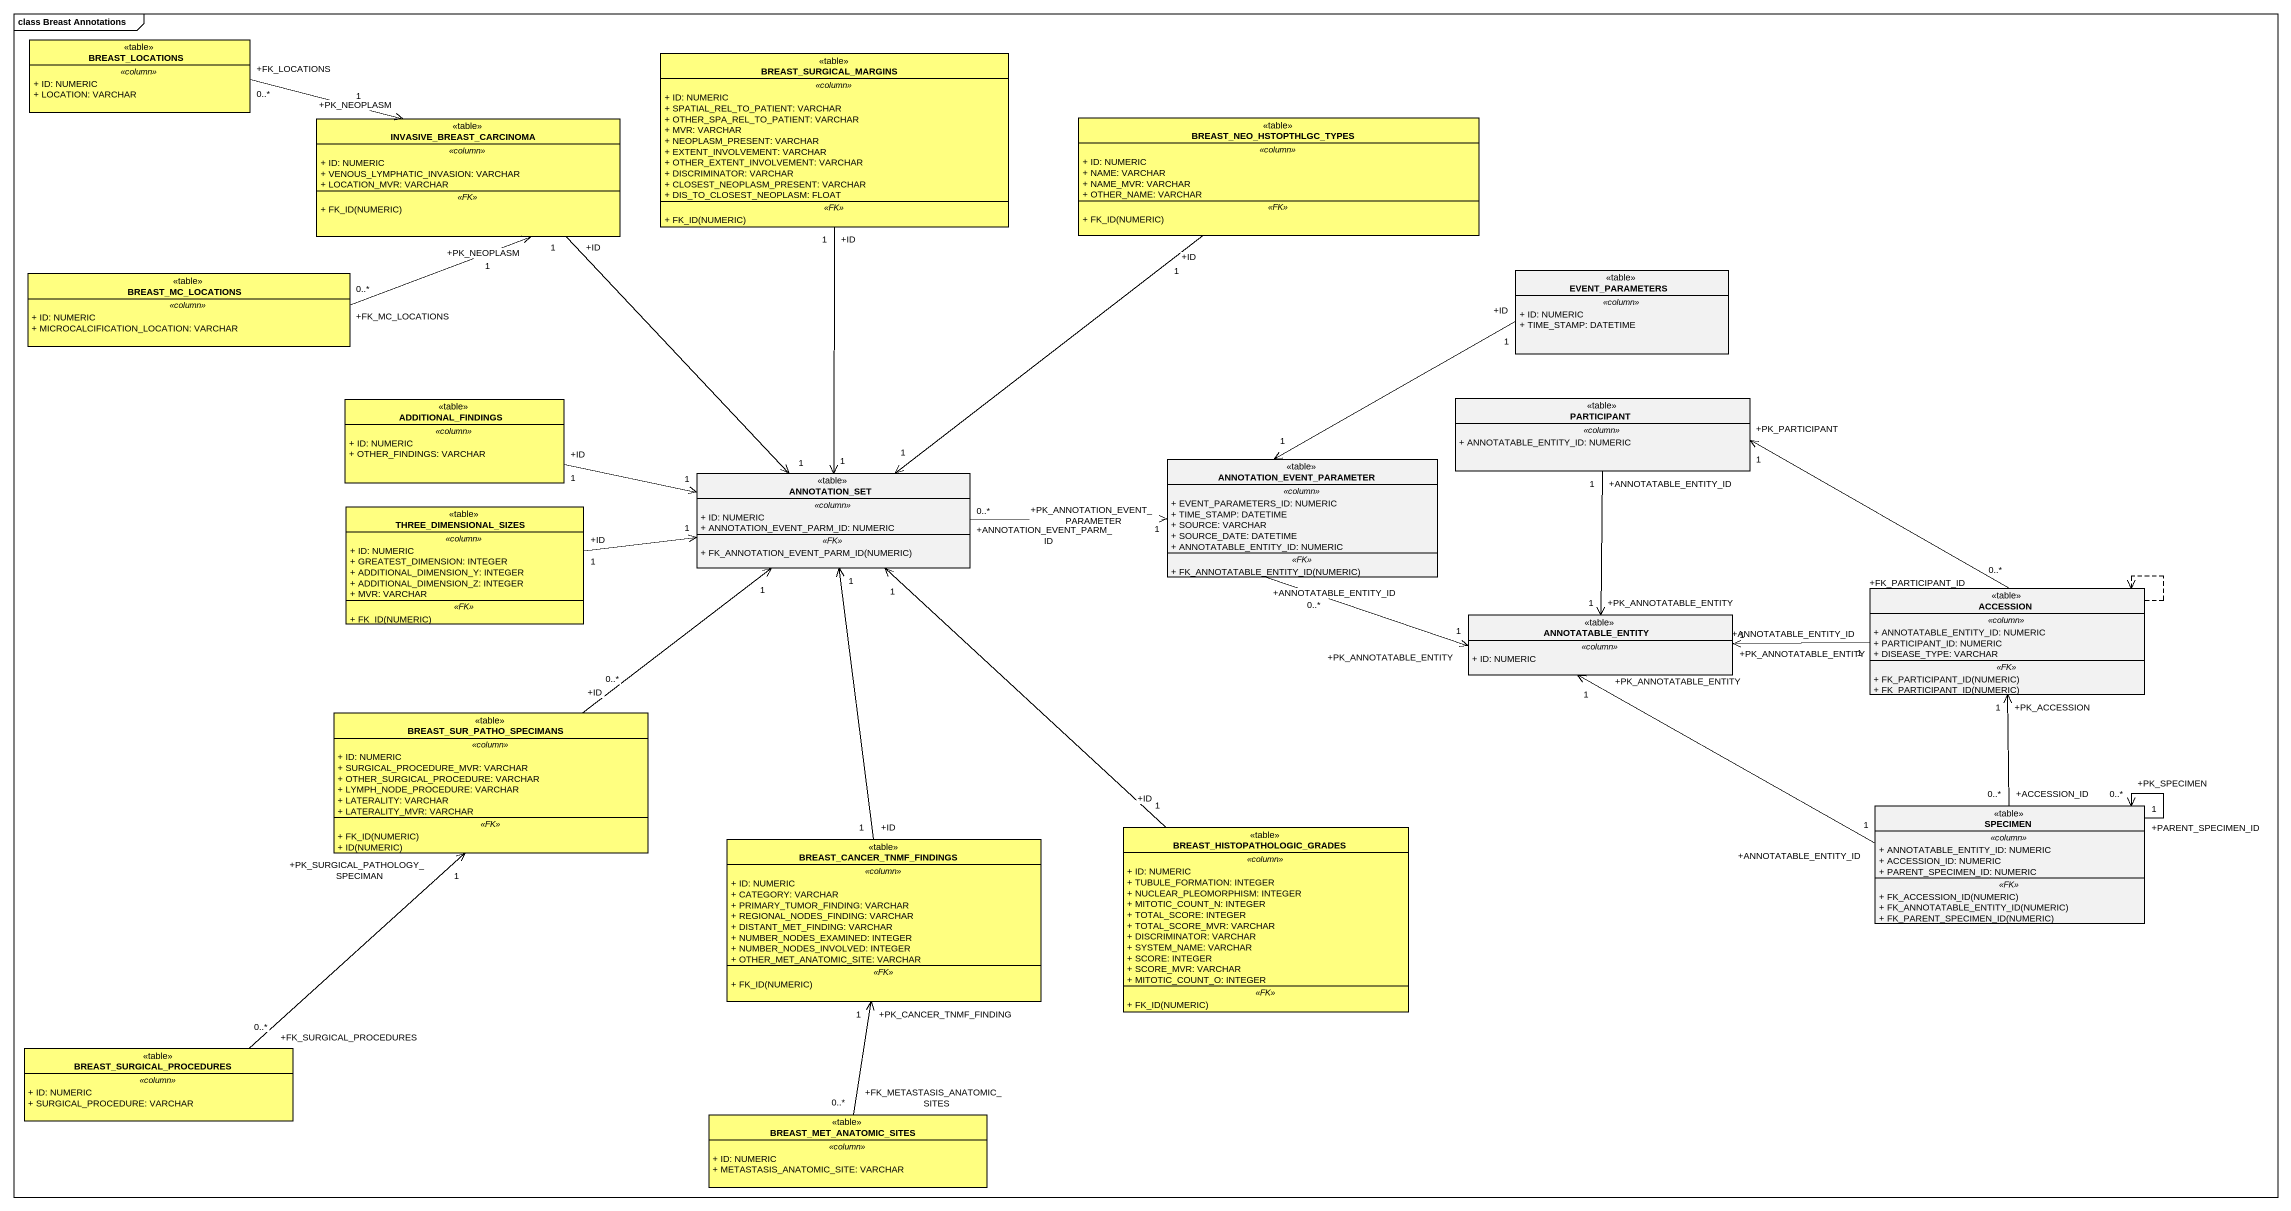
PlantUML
@startuml
mainframe class Breast Annotations
hide circle
hide empty members
skinparam classAttributeIconSize 0
class BREAST_LOCATIONS <<table>> #FFFF80 {
  .. <<column>> ..
  + ID: NUMERIC
  + LOCATION: VARCHAR
}
class BREAST_SURGICAL_MARGINS <<table>> #FFFF80 {
  .. <<column>> ..
  + ID: NUMERIC
  + SPATIAL_REL_TO_PATIENT: VARCHAR
  + OTHER_SPA_REL_TO_PATIENT: VARCHAR
  + MVR: VARCHAR
  + NEOPLASM_PRESENT: VARCHAR
  + EXTENT_INVOLVEMENT: VARCHAR
  + OTHER_EXTENT_INVOLVEMENT: VARCHAR
  + DISCRIMINATOR: VARCHAR
  + CLOSEST_NEOPLASM_PRESENT: VARCHAR
  + DIS_TO_CLOSEST_NEOPLASM: FLOAT
  .. <<FK>> ..
  + FK_ID(NUMERIC)
}
class INVASIVE_BREAST_CARCINOMA <<table>> #FFFF80 {
  .. <<column>> ..
  + ID: NUMERIC
  + VENOUS_LYMPHATIC_INVASION: VARCHAR
  + LOCATION_MVR: VARCHAR
  .. <<FK>> ..
  + FK_ID(NUMERIC)
}
class BREAST_NEO_HSTOPTHLGC_TYPES <<table>> #FFFF80 {
  .. <<column>> ..
  + ID: NUMERIC
  + NAME: VARCHAR
  + NAME_MVR: VARCHAR
  + OTHER_NAME: VARCHAR
  .. <<FK>> ..
  + FK_ID(NUMERIC)
}
class BREAST_MC_LOCATIONS <<table>> #FFFF80 {
  .. <<column>> ..
  + ID: NUMERIC
  + MICROCALCIFICATION_LOCATION: VARCHAR
}
class EVENT_PARAMETERS <<table>> {
  .. <<column>> ..
  + ID: NUMERIC
  + TIME_STAMP: DATETIME
}
class ADDITIONAL_FINDINGS <<table>> #FFFF80 {
  .. <<column>> ..
  + ID: NUMERIC
  + OTHER_FINDINGS: VARCHAR
}
class "PARTICIPANT" as PARTICIPANT_ <<table>> {
  .. <<column>> ..
  + ANNOTATABLE_ENTITY_ID: NUMERIC
}
class ANNOTATION_SET <<table>> {
  .. <<column>> ..
  + ID: NUMERIC
  + ANNOTATION_EVENT_PARM_ID: NUMERIC
  .. <<FK>> ..
  + FK_ANNOTATION_EVENT_PARM_ID(NUMERIC)
}
class ANNOTATION_EVENT_PARAMETER <<table>> {
  .. <<column>> ..
  + EVENT_PARAMETERS_ID: NUMERIC
  + TIME_STAMP: DATETIME
  + SOURCE: VARCHAR
  + SOURCE_DATE: DATETIME
  + ANNOTATABLE_ENTITY_ID: NUMERIC
  .. <<FK>> ..
  + FK_ANNOTATABLE_ENTITY_ID(NUMERIC)
}
class THREE_DIMENSIONAL_SIZES <<table>> #FFFF80 {
  .. <<column>> ..
  + ID: NUMERIC
  + GREATEST_DIMENSION: INTEGER
  + ADDITIONAL_DIMENSION_Y: INTEGER
  + ADDITIONAL_DIMENSION_Z: INTEGER
  + MVR: VARCHAR
  .. <<FK>> ..
  + FK_ID(NUMERIC)
}
class ACCESSION <<table>> {
  .. <<column>> ..
  + ANNOTATABLE_ENTITY_ID: NUMERIC
  + PARTICIPANT_ID: NUMERIC
  + DISEASE_TYPE: VARCHAR
  .. <<FK>> ..
  + FK_PARTICIPANT_ID(NUMERIC)
  + FK_PARTICIPANT_ID(NUMERIC)
}
class ANNOTATABLE_ENTITY <<table>> {
  .. <<column>> ..
  + ID: NUMERIC
}
class BREAST_SUR_PATHO_SPECIMANS <<table>> #FFFF80 {
  .. <<column>> ..
  + ID: NUMERIC
  + SURGICAL_PROCEDURE_MVR: VARCHAR
  + OTHER_SURGICAL_PROCEDURE: VARCHAR
  + LYMPH_NODE_PROCEDURE: VARCHAR
  + LATERALITY: VARCHAR
  + LATERALITY_MVR: VARCHAR
  .. <<FK>> ..
  + FK_ID(NUMERIC)
  + ID(NUMERIC)
}
class BREAST_CANCER_TNMF_FINDINGS <<table>> #FFFF80 {
  .. <<column>> ..
  + ID: NUMERIC
  + CATEGORY: VARCHAR
  + PRIMARY_TUMOR_FINDING: VARCHAR
  + REGIONAL_NODES_FINDING: VARCHAR
  + DISTANT_MET_FINDING: VARCHAR
  + NUMBER_NODES_EXAMINED: INTEGER
  + NUMBER_NODES_INVOLVED: INTEGER
  + OTHER_MET_ANATOMIC_SITE: VARCHAR
  .. <<FK>> ..
  + FK_ID(NUMERIC)
}
class "BREAST_HISTOPATHOLOGIC_GRADES" as BREAST_HISTOPATHOLOGIC <<table>> #FFFF80 {
  .. <<column>> ..
  + ID: NUMERIC
  + TUBULE_FORMATION: INTEGER
  + NUCLEAR_PLEOMORPHISM: INTEGER
  + MITOTIC_COUNT_N: INTEGER
  + TOTAL_SCORE: INTEGER
  + TOTAL_SCORE_MVR: VARCHAR
  + DISCRIMINATOR: VARCHAR
  + SYSTEM_NAME: VARCHAR
  + SCORE: INTEGER
  + SCORE_MVR: VARCHAR
  + MITOTIC_COUNT_O: INTEGER
  .. <<FK>> ..
  + FK_ID(NUMERIC)
}
class SPECIMEN <<table>> {
  .. <<column>> ..
  + ANNOTATABLE_ENTITY_ID: NUMERIC
  + ACCESSION_ID: NUMERIC
  + PARENT_SPECIMEN_ID: NUMERIC
  .. <<FK>> ..
  + FK_ACCESSION_ID(NUMERIC)
  + FK_ANNOTATABLE_ENTITY_ID(NUMERIC)
  + FK_PARENT_SPECIMEN_ID(NUMERIC)
}
class BREAST_SURGICAL_PROCEDURES <<table>> #FFFF80 {
  .. <<column>> ..
  + ID: NUMERIC
  + SURGICAL_PROCEDURE: VARCHAR
}
class BREAST_MET_ANATOMIC_SITES <<table>> #FFFF80 {
  .. <<column>> ..
  + ID: NUMERIC
  + METASTASIS_ANATOMIC_SITE: VARCHAR
}
BREAST_LOCATIONS "+FK_LOCATIONS\n0..*" -right-> "+PK_NEOPLASM\n1" INVASIVE_BREAST_CARCINOMA
BREAST_SURGICAL_MARGINS "+ID\n1" --> "1" ANNOTATION_SET
INVASIVE_BREAST_CARCINOMA "+ID\n1" --> "1" ANNOTATION_SET
BREAST_NEO_HSTOPTHLGC_TYPES "+ID\n1" --> "1" ANNOTATION_SET
BREAST_MC_LOCATIONS "+FK_MC_LOCATIONS\n0..*" -right-> "+PK_NEOPLASM\n1" INVASIVE_BREAST_CARCINOMA
EVENT_PARAMETERS "+ID\n1" --> "1" ANNOTATION_EVENT_PARAMETER
ADDITIONAL_FINDINGS "+ID\n1" -right-> "1" ANNOTATION_SET
PARTICIPANT_ "+ANNOTATABLE_ENTITY_ID\n1" --> "+PK_ANNOTATABLE_ENTITY\n1" ANNOTATABLE_ENTITY
ANNOTATION_SET "+ANNOTATION_EVENT_PARM_ID\n0..*" -right-> "+PK_ANNOTATION_EVENT_PARAMETER\n1" ANNOTATION_EVENT_PARAMETER
ANNOTATION_EVENT_PARAMETER "+ANNOTATABLE_ENTITY_ID\n0..*" -right-> "+PK_ANNOTATABLE_ENTITY\n1" ANNOTATABLE_ENTITY
THREE_DIMENSIONAL_SIZES "+ID\n1" -right-> "1" ANNOTATION_SET
ACCESSION "+FK_PARTICIPANT_ID\n0..*" -left-> "+PK_PARTICIPANT\n1" PARTICIPANT_
ACCESSION ..> ACCESSION
ACCESSION "+ANNOTATABLE_ENTITY_ID\n1" -left-> "+PK_ANNOTATABLE_ENTITY\n1" ANNOTATABLE_ENTITY
BREAST_SUR_PATHO_SPECIMANS "+ID\n0..*" -up-> "1" ANNOTATION_SET
BREAST_CANCER_TNMF_FINDINGS "+ID\n1" -up-> "1" ANNOTATION_SET
BREAST_HISTOPATHOLOGIC "+ID\n1" -up-> "1" ANNOTATION_SET
SPECIMEN "+ACCESSION_ID\n0..*" -up-> "+PK_ACCESSION\n1" ACCESSION
SPECIMEN "+ANNOTATABLE_ENTITY_ID\n1" -left-> "+PK_ANNOTATABLE_ENTITY\n1" ANNOTATABLE_ENTITY
SPECIMEN "+PARENT_SPECIMEN_ID\n1" --> "+PK_SPECIMEN\n0..*" SPECIMEN
BREAST_SURGICAL_PROCEDURES "+FK_SURGICAL_PROCEDURES\n0..*" -up-> "+PK_SURGICAL_PATHOLOGY_SPECIMAN\n1" BREAST_SUR_PATHO_SPECIMANS
BREAST_MET_ANATOMIC_SITES "+FK_METASTASIS_ANATOMIC_SITES\n0..*" -up-> "+PK_CANCER_TNMF_FINDING\n1" BREAST_CANCER_TNMF_FINDINGS
@enduml
